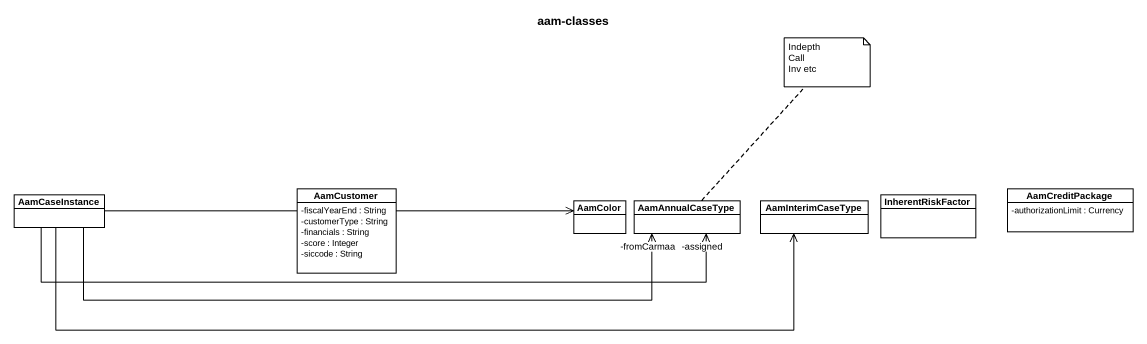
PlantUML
@startuml
title aam-classes
hide circle
hide empty members
skinparam classAttributeIconSize 0
class AamCaseInstance
class AamCustomer {
  -fiscalYearEnd : String
  -customerType : String
  -financials : String
  -score : Integer
  -siccode : String
}
class AamColor
class AamAnnualCaseType
class AamInterimCaseType
class InherentRiskFactor
class AamCreditPackage {
  -authorizationLimit : Currency
}
AamCaseInstance -right-> AamColor
AamCaseInstance -right-> "-assigned" AamAnnualCaseType
AamCaseInstance -right-> "-fromCarmaa" AamAnnualCaseType
AamCaseInstance -right-> AamInterimCaseType
note top of AamAnnualCaseType
  Indepth
  Call
  Inv etc
end note
@enduml
